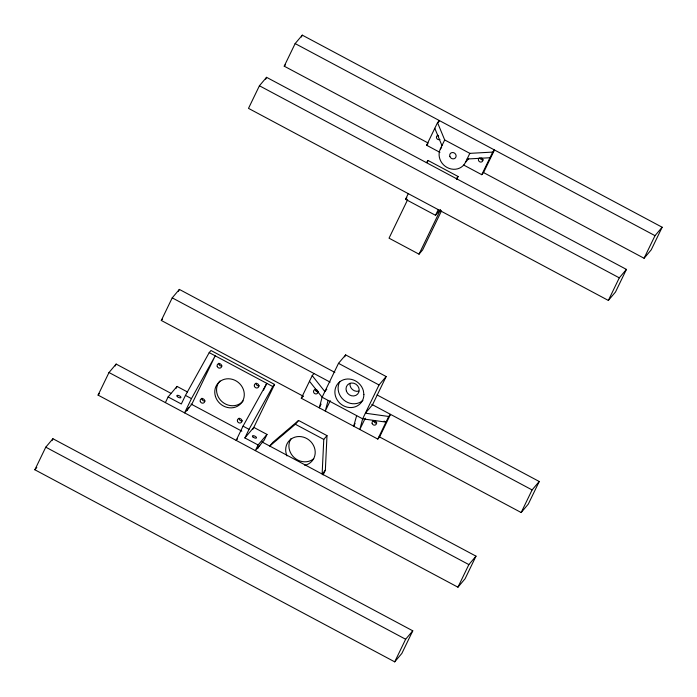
<?xml version="1.0" encoding="UTF-8"?>
<svg xmlns="http://www.w3.org/2000/svg" width="697" height="697" viewBox="0 0 697 697"><rect width="100%" height="100%" fill="white"/><g stroke="black" fill="none" stroke-linecap="round" stroke-linejoin="round"><path stroke-width="1.05" d="M326.989 435.625L323.774 439.424L322.136 474.03L325.351 470.231L326.989 435.625L298.586 420.465L272.954 442.264L269.739 446.063L295.371 424.264L298.586 420.465M328.113 400.418L325.281 411.038L330.282 400.679M356.646 415.647L353.684 426.207L355.078 423.393M34.85 469.769L45.775 447.169L52.92 438.735L412.781 630.82L401.855 653.42L394.711 661.854L34.85 469.769L36.802 467.469M52.014 440.617L52.92 438.735M262.011 441.933L476.007 556.154L465.082 578.754L457.938 587.196L98.077 395.112L109.002 372.512L116.146 364.078L170.843 393.274M115.232 365.96L116.146 364.078M259.423 85.766L248.498 108.366L608.359 300.442L615.503 292.008L626.429 269.408L266.568 77.323L259.423 85.766L619.284 277.842L626.429 269.408M265.653 79.214L266.568 77.323M303.326 396.262L161.295 320.454L172.22 297.854L179.364 289.412L334.83 372.39M428.158 143.016L284.219 66.18L295.145 43.58L302.289 35.146L662.15 227.231L651.225 249.831L644.08 258.265L483.823 172.725M178.458 291.294L179.364 289.412M301.374 37.028L302.289 35.146M165.381 402.605L168.108 396.95L177.038 386.408L187.406 391.941M176.132 388.29L177.038 386.408M252.898 429.274L274.574 384.439L210.991 350.504L209.205 352.621L185.454 395.408L181.307 403.999L168.108 396.95M191.457 398.606L184.574 412.851L191.719 404.408L215.207 355.818L191.457 398.606L185.454 395.408M187.249 409.688L186.7 410.812L189.035 407.579M263.501 390.154L266.785 383.35L243.035 426.137L236.152 440.382L237.494 438.796M244.882 437.934L253.813 427.383L267.003 434.431L258.073 444.974L244.882 437.934L249.029 429.343L272.788 386.547L274.574 384.439M258.073 444.974L255.346 450.628L264.276 440.077L267.003 434.431M377.8 439.075L388.726 416.475L390.512 414.367L379.586 436.967L377.8 439.075L301.287 398.24L312.212 375.631L313.998 373.522M439.92 152.355L426.608 145.246L437.533 122.646L439.319 120.537L438.404 122.419M440.208 209.762L435.52 215.303L405.532 199.29L408.268 193.644M407.64 199.699L389.039 238.174L419.028 254.178L422.6 249.962L441.541 210.782M427.209 162.384L428.124 160.493L458.112 176.507L456.692 179.443M468.732 158.533L465.457 162.401A14.306 13.086 40.3 0 1 447.169 167.533A14.306 13.086 40.3 0 1 440.33 148.984L444.695 139.949L437.533 122.646M388.726 416.475L365.376 413.199L372.52 404.765L386.164 376.537L345.642 354.904L338.498 363.337L322.119 397.212L319.278 407.841L321.099 404.077M344.701 356.847L345.642 354.904M435.52 215.303L438.256 209.649M419.028 254.178L440.417 209.936M465.457 162.401L469.83 153.357L492.692 152.094L494.478 149.977L483.552 172.586L481.766 174.694L463.697 165.05M323.077 474.936L325.351 470.231M386.164 376.537L379.02 384.971L362.649 418.845L359.809 429.474L365.272 418.174M481.766 174.694L492.692 152.094M394.711 661.854L405.637 639.254L412.781 630.82M457.938 587.196L468.863 564.596L476.007 556.154M608.359 300.442L619.284 277.842M379.133 436.723L521.164 512.53L532.09 489.93L539.234 481.496L377.051 394.929M644.08 258.265L655.006 235.664L662.15 227.231M539.234 481.496L528.309 504.097L521.164 512.53M258.021 447.457L257.472 448.598L259.807 445.348M284.219 66.18L285.517 64.647M98.077 395.112L99.375 393.578M161.295 320.454L162.593 318.921M426.608 145.246L427.792 143.843M426.337 162.601L428.124 160.493M440.33 148.984L441.637 147.442M405.532 199.29L406.874 197.713M456.326 178.615L458.112 176.507M301.287 398.24L303.073 396.123M326.797 389.266L324.846 391.566L312.212 375.631M467.095 159.012L489.965 157.74M295.145 43.58L655.006 235.664M444.695 139.949L469.83 153.357M338.498 363.337L379.02 384.971M172.22 297.854L330.099 382.122M371.832 404.391L532.09 489.93M384.099 421.11L385.999 422.121L362.649 418.845L322.119 397.212L309.485 381.285M209.205 352.621L272.788 386.547M295.371 424.264L323.774 439.424M243.035 426.137L249.029 429.343M190.995 404.025L241.859 431.173M109.002 372.512L468.863 564.596M45.775 447.169L405.637 639.254M434.797 128.3L441.968 145.595M362.91 400.392A15.02 13.74 40.3 0 1 343.839 400.069A15.02 13.74 40.3 0 1 339.997 381.355M358.833 391.113A6.831 6.247 40.3 0 1 350.025 383.219M318.32 391.758A2.318 2.126 40.3 0 1 315.323 389.074M376.842 422.992A2.318 2.126 40.3 0 1 373.827 420.883M317.849 391.148A2.318 2.126 40.3 0 1 315.575 393.918A2.318 2.126 40.3 0 1 313.798 390.486A2.318 2.126 40.3 0 1 317.571 390.616M313.763 458.722A15.299 13.984 40.3 0 1 294.308 457.676A15.299 13.984 40.3 0 1 291.119 438.552M287.007 455.908A15.299 13.984 40.3 0 1 294.936 437.15A15.299 13.984 40.3 0 1 314.373 447.465A15.299 13.984 40.3 0 1 304.737 465.308M438.631 136.481A2.318 2.126 40.3 0 1 438.221 135.375M483.204 159.892A2.318 2.126 40.3 0 1 480.189 157.775M481.557 157.949A2.318 2.126 40.3 0 1 482.481 161.277A2.318 2.126 40.3 0 1 479.066 161.303A2.318 2.126 40.3 0 1 479.327 157.966M439.964 139.374A2.318 2.126 40.3 0 1 436.688 138.328A2.318 2.126 40.3 0 1 437.882 135.34M259.179 385.807A2.387 2.187 40.3 0 1 256.095 383.045M205.057 400.993A2.387 2.187 40.3 0 1 201.973 398.231M242.242 420.84A2.387 2.187 40.3 0 1 239.158 418.078M221.994 365.96A2.387 2.187 40.3 0 1 218.91 363.198M243.148 400.888A15.299 13.984 40.3 0 1 222.177 401.803A15.299 13.984 40.3 0 1 219.956 380.954M363.878 394.467L363.364 390.738A15.02 13.74 40.3 0 0 339.997 381.625A15.02 13.74 40.3 0 0 343.325 405.698A15.02 13.74 40.3 0 0 363.878 394.467M346.426 391.226A6.831 6.247 40.3 0 0 357.683 394.049A6.831 6.247 40.3 0 0 353.684 383.202A6.831 6.247 40.3 0 0 346.426 391.226M372.172 423.558A2.318 2.126 40.3 0 0 375.997 424.525A2.318 2.126 40.3 0 0 374.637 420.84A2.318 2.126 40.3 0 0 372.172 423.558M449.87 156.537A3.346 3.058 40.3 0 0 455.385 157.923A3.346 3.058 40.3 0 0 453.425 152.617A3.346 3.058 40.3 0 0 449.87 156.537M177.378 396.654A2.257 0.889 25.8 0 0 180.863 397.63A2.257 0.889 25.8 0 0 178.397 395.443A2.257 0.889 25.8 0 0 177.378 396.654M254.422 386.33A2.387 2.187 40.3 0 0 258.369 387.314A2.387 2.187 40.3 0 0 256.966 383.524A2.387 2.187 40.3 0 0 254.422 386.33M200.3 401.516A2.387 2.187 40.3 0 0 204.247 402.5A2.387 2.187 40.3 0 0 202.844 398.71A2.387 2.187 40.3 0 0 200.3 401.516M237.485 421.363A2.387 2.187 40.3 0 0 241.432 422.347A2.387 2.187 40.3 0 0 240.029 418.557A2.387 2.187 40.3 0 0 237.485 421.363M217.237 366.483A2.387 2.187 40.3 0 0 221.176 367.467A2.387 2.187 40.3 0 0 219.782 363.677A2.387 2.187 40.3 0 0 217.237 366.483M215.425 396.384A15.299 13.984 40.3 0 0 240.36 404.103A15.299 13.984 40.3 0 0 232.789 379.464A15.299 13.984 40.3 0 0 215.425 396.384M252.95 436.984A2.257 0.889 25.8 0 0 256.426 437.969A2.257 0.889 25.8 0 0 253.969 435.782A2.257 0.889 25.8 0 0 252.95 436.984"/></g></svg>
